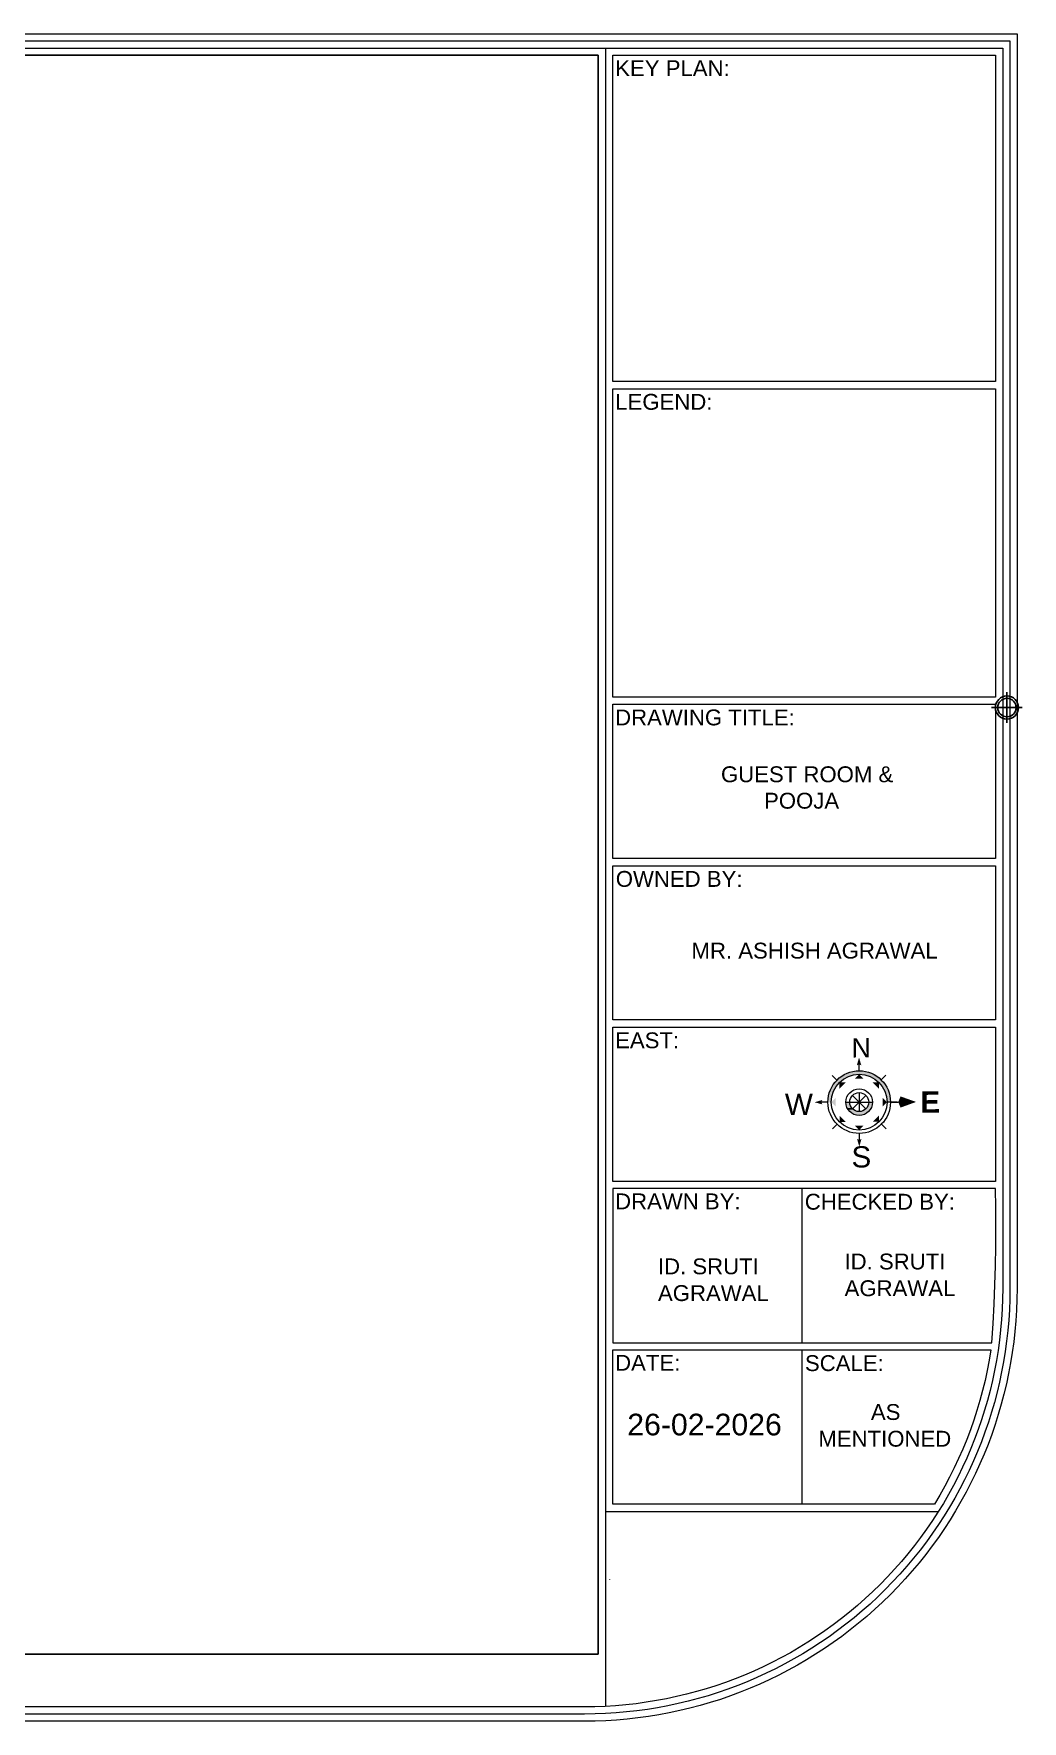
# Model space of a CAD drawing. Header units: inches. Extents: x 213 to 17763, y -4830 to 1802.
# Drawn here: x 13433.3 to 13633.7, y -2910.9 to -2569 of the extents above; entities that cross this region are included whole.
import ezdxf

# ---------------------------------------------------------------- set-up
doc = ezdxf.new("R2010")
doc.units = ezdxf.units.IN
doc.header["$MEASUREMENT"] = 0
for name, color, linetype in [('PDF2_0', 7, 'Continuous'), ('PDF2_MK. FURNITURE', 7, 'Continuous'), ('PDF2_MK. HATCH', 7, 'Continuous'), ('PDF2_Text', 1, 'Continuous')]:
    doc.layers.add(name, color=color, linetype=linetype)
doc.layers.add('PDF2_MK. KITCHEN ESSENTAILS', color=7, linetype='Continuous', true_color=0x767676)
doc.styles.add('PDF Arial', font='arial.ttf')

# ---------------------------------------------------------------- blocks, each defined once
blk = doc.blocks.new('34')
at = {"color": 152, "true_color": 0x2776bb}
for p, q in [((4475.6, 1798.91), (4475.6, 1805.12)), ((4478.71, 1802.02), (4472.5, 1802.02))]:
    blk.add_line(p, q, dxfattribs=at)
for radius in [2.34, 1.87]:
    blk.add_circle((4475.6, 1802.02), radius, dxfattribs=at)

msp = doc.modelspace()

# ---------------------------------------------------------------- hatches: boundary and pattern name
at = {"layer": 'PDF2_0', "lineweight": 5, "transparency": 33554559}
h = msp.add_hatch(color=256, dxfattribs=at)
h.paths.add_polyline_path([(13595.01, -2785.45), (13595.91, -2786.36), (13595.91, -2784.55)])
h.paths.add_polyline_path([(13601.18, -2779.12), (13600.63, -2779.11), (13600.13, -2779.12), (13600.07, -2779.13), (13599.57, -2779.19), (13599.53, -2779.2), (13599.03, -2779.31), (13598.99, -2779.33), (13598.5, -2779.47), (13598.47, -2779.48), (13597.99, -2779.69), (13597.95, -2779.7), (13597.77, -2779.79), (13597.73, -2779.81), (13597.73, -2779.83), (13597.47, -2779.96), (13597.38, -2780.01), (13597.11, -2780.18), (13597, -2780.25), (13596.82, -2780.4), (13596.56, -2780.59), (13596.5, -2780.64), (13596.19, -2780.95), (13596.15, -2780.97), (13595.87, -2781.27), (13595.79, -2781.37), (13595.58, -2781.64), (13595.44, -2781.81), (13595.3, -2782.04), (13595.15, -2782.29), (13595.05, -2782.48), (13594.9, -2782.77), (13594.84, -2782.93), (13594.69, -2783.29), (13594.65, -2783.41), (13594.52, -2783.81), (13594.51, -2783.91), (13594.41, -2784.36), (13594.4, -2784.42), (13594.34, -2784.91), (13594.34, -2784.93), (13594.31, -2785.45), (13595.01, -2785.45), (13595.03, -2784.93), (13595.03, -2784.91), (13595.09, -2784.42), (13595.12, -2784.36), (13595.21, -2783.91), (13595.25, -2783.81), (13595.38, -2783.41), (13595.43, -2783.29), (13595.59, -2782.93), (13595.68, -2782.77), (13595.85, -2782.48), (13595.98, -2782.29), (13596.14, -2782.04), (13596.32, -2781.81), (13596.47, -2781.64), (13596.83, -2781.27), (13597.2, -2780.97), (13597.24, -2780.95), (13597.66, -2780.64), (13597.76, -2780.59), (13598.12, -2780.4), (13598.43, -2780.25), (13598.6, -2780.18), (13599.09, -2780.01), (13599.32, -2779.96), (13599.6, -2779.9), (13600.11, -2779.83), (13600.17, -2779.81), (13600.63, -2779.79), (13601.16, -2779.81), (13601.67, -2779.89), (13601.9, -2779.95), (13602.18, -2780.01), (13602.67, -2780.17), (13602.83, -2780.24), (13603.16, -2780.37), (13603.5, -2780.57), (13603.61, -2780.63), (13604.03, -2780.92), (13604.06, -2780.95), (13604.44, -2781.26), (13604.53, -2781.35), (13604.81, -2781.63), (13604.95, -2781.79), (13605.14, -2782.03), (13605.3, -2782.25), (13605.43, -2782.46), (13605.6, -2782.75), (13605.69, -2782.91), (13605.85, -2783.26), (13605.91, -2783.38), (13606.04, -2783.78), (13606.18, -2784.32), (13606.19, -2784.38), (13606.26, -2784.87), (13606.26, -2784.91), (13606.29, -2785.42), (13606.29, -2785.43), (13606.98, -2785.42), (13606.96, -2784.91), (13606.96, -2784.87), (13606.9, -2784.38), (13606.88, -2784.32), (13606.79, -2783.88), (13606.76, -2783.78), (13606.64, -2783.38), (13606.59, -2783.26), (13606.46, -2782.91), (13606.38, -2782.75), (13606.24, -2782.46), (13606.13, -2782.25), (13605.98, -2782.03), (13605.82, -2781.79), (13605.7, -2781.63), (13605.5, -2781.35), (13605.41, -2781.26), (13605.12, -2780.95), (13605.09, -2780.92), (13604.78, -2780.63), (13604.7, -2780.57), (13604.46, -2780.37), (13604.26, -2780.24), (13604.17, -2780.17), (13603.9, -2780.01), (13603.8, -2779.95), (13603.69, -2779.89), (13603.56, -2779.81), (13603.52, -2779.79), (13603.34, -2779.7), (13603.31, -2779.69), (13602.83, -2779.48), (13602.8, -2779.47), (13602.3, -2779.33), (13602.27, -2779.31), (13601.75, -2779.2), (13601.73, -2779.19), (13601.21, -2779.13)])
for points in [[(13600.63, -2777.77), (13601.08, -2777.99), (13600.62, -2776.4), (13600.17, -2777.99)], [(13592.97, -2785.45), (13593.19, -2785), (13591.62, -2785.47), (13593.2, -2785.9)], [(13603.35, -2785.43), (13602.56, -2785.43), (13602.53, -2785.73), (13602.52, -2785.78), (13602.47, -2786.03), (13602.42, -2786.14), (13602.35, -2786.31), (13602.25, -2786.46), (13602.21, -2786.56), (13602.01, -2786.78), (13602.01, -2786.79), (13601.78, -2786.99), (13601.62, -2787.09), (13601.52, -2787.15), (13601.24, -2787.26), (13600.95, -2787.33), (13600.71, -2787.35), (13600.65, -2787.35), (13600.35, -2787.33), (13600.06, -2787.26), (13599.78, -2787.15), (13599.7, -2787.1), (13599.53, -2786.99), (13599.29, -2786.79), (13599.1, -2786.56), (13599.05, -2786.48), (13598.94, -2786.31), (13598.87, -2786.15), (13598.83, -2786.04), (13598.76, -2785.75), (13598.73, -2785.44), (13597.94, -2785.44), (13597.95, -2785.75), (13597.97, -2785.79), (13598.01, -2786.04), (13598.03, -2786.15), (13598.09, -2786.31), (13598.15, -2786.48), (13598.19, -2786.56), (13598.31, -2786.79), (13598.43, -2786.99), (13598.5, -2787.1), (13598.55, -2787.15), (13598.65, -2787.26), (13598.71, -2787.33), (13598.73, -2787.35), (13598.99, -2787.59), (13599, -2787.59), (13599.29, -2787.78), (13599.29, -2787.79), (13599.61, -2787.94), (13599.62, -2787.94), (13599.94, -2788.05), (13599.95, -2788.06), (13600.29, -2788.12), (13600.31, -2788.12), (13600.66, -2788.15), (13600.99, -2788.12), (13601.01, -2788.12), (13601.34, -2788.06), (13601.35, -2788.05), (13601.67, -2787.94), (13601.69, -2787.94), (13602, -2787.79), (13602.01, -2787.78), (13602.29, -2787.59), (13602.3, -2787.59), (13602.56, -2787.35), (13602.57, -2787.35), (13602.58, -2787.33), (13602.64, -2787.26), (13602.75, -2787.15), (13602.8, -2787.09), (13602.86, -2786.99), (13603, -2786.79), (13603, -2786.78), (13603.16, -2786.46), (13603.2, -2786.31), (13603.27, -2786.14), (13603.29, -2786.03), (13603.34, -2785.78), (13603.34, -2785.73)], [(13612.18, -2785.4), (13609.02, -2784.28), (13608.57, -2785.42), (13609.02, -2786.55)], [(13600.67, -2793.12), (13600.22, -2792.89), (13600.67, -2794.47), (13601.12, -2792.89)]]:
    msp.add_hatch(color=256, dxfattribs=at).paths.add_polyline_path(points)

# ---------------------------------------------------------------- linework, layer by layer
at = {"layer": 'PDF2_0', "lineweight": 5}
for points in [[(13544.98, -2910.86), (13150.5, -2910.86), (13150.5, -2569), (13632.64, -2569), (13632.64, -2823.21, -0.414214)], [(13615.89, -2866.88), (13550.68, -2866.88), (13550.68, -2835.65), (13627.33, -2835.65, -0.100864)]]:
    msp.add_lwpolyline(points, format="xyb", close=True, dxfattribs=at)
for points in [[(13544.98, -2909.41), (13151.95, -2909.41), (13151.95, -2570.45), (13631.19, -2570.45), (13631.19, -2823.21, -0.414214), (13544.98, -2909.41)], [(13544.98, -2907.95), (13153.41, -2907.95), (13153.41, -2571.91), (13629.73, -2571.91), (13629.73, -2823.21, -0.414214), (13544.98, -2907.95)]]:
    msp.add_lwpolyline(points, format="xyb", dxfattribs=at)
for points in [[(13154.87, -2573.37), (13547.76, -2573.37), (13547.76, -2897.29), (13154.87, -2897.29)], [(13550.68, -2573.37), (13628.26, -2573.37), (13628.26, -2639.45), (13550.68, -2639.45)], [(13550.68, -2640.92), (13628.26, -2640.92), (13628.26, -2703.39), (13550.68, -2703.39)], [(13550.68, -2704.85), (13628.26, -2704.85), (13628.26, -2736.09), (13550.68, -2736.09)], [(13550.68, -2737.55), (13628.26, -2737.55), (13628.26, -2768.79), (13550.68, -2768.79)], [(13550.68, -2770.25), (13628.26, -2770.25), (13628.26, -2801.49), (13550.68, -2801.49)], [(13628.26, -2802.95), (13550.68, -2802.95), (13550.68, -2834.19), (13627.53, -2834.19), (13627.79, -2830.29), (13627.98, -2826.39), (13628.14, -2822.48), (13628.26, -2818.58), (13628.33, -2814.67), (13628.35, -2810.76), (13628.33, -2806.86)]]:
    msp.add_lwpolyline(points, close=True, dxfattribs=at)
for points in [[(13600.63, -2779.11), (13600.63, -2777.77)], [(13596.15, -2780.97), (13595.2, -2780.02)], [(13605.12, -2780.95), (13606.07, -2780)], [(13594.31, -2785.45), (13592.97, -2785.45)], [(13597.94, -2785.44), (13598.73, -2785.44), (13602.56, -2785.43), (13603.35, -2785.43)], [(13602, -2784.08), (13599.29, -2786.79)], [(13602.01, -2786.79), (13599.29, -2784.09)], [(13600.65, -2783.52), (13600.65, -2787.35)], [(13606.98, -2785.42), (13606.29, -2785.43)], [(13608.32, -2785.42), (13606.98, -2785.42), (13608.57, -2785.42)], [(13599.29, -2786.79), (13598.31, -2786.79), (13599.29, -2786.79)], [(13596.18, -2789.92), (13595.24, -2790.88)], [(13600.66, -2791.78), (13600.67, -2793.12)], [(13605.14, -2789.91), (13606.09, -2790.85)], [(13589, -2802.95), (13589, -2834.19)], [(13589, -2835.65), (13589, -2866.88)], [(13549.22, -2868.35), (13616.7, -2868.35)]]:
    msp.add_lwpolyline(points, dxfattribs=at)
for centre, radius in [((13600.65, -2785.44), 6.34), ((13600.65, -2785.44), 5.65), ((13600.64, -2785.44), 2.71), ((13600.65, -2785.44), 1.92)]:
    msp.add_circle(centre, radius, dxfattribs=at)
for start, end in [(0, 1.759553279988484e-06), (269.9999982404467, 270)]:
    msp.add_arc((13544.98, -2823.2), 87.66, start, end, dxfattribs=at)
at = {"layer": 'PDF2_0', "lineweight": 5, "transparency": 33554559}
for points in [[(13596.65, -2781.46), (13596.65, -2782.74), (13597.93, -2781.46)], [(13600.63, -2779.79), (13599.73, -2780.7), (13601.54, -2780.69)], [(13604.63, -2781.43), (13603.35, -2781.45), (13604.63, -2782.71)], [(13606.29, -2785.43), (13605.39, -2784.53), (13605.39, -2786.33)], [(13596.66, -2789.44), (13597.94, -2789.44), (13596.66, -2788.16)], [(13604.65, -2789.41), (13604.64, -2788.15), (13603.38, -2789.43)], [(13600.66, -2791.08), (13601.56, -2790.18), (13599.76, -2790.18)]]:
    msp.add_solid(points, dxfattribs=at)
at = {"layer": 'PDF2_MK. FURNITURE', "lineweight": 5}
msp.add_lwpolyline([(13550.05, -2882.17), (13550.05, -2882.21)], dxfattribs=at)
at = {"layer": 'PDF2_MK. HATCH', "lineweight": 5}
msp.add_lwpolyline([(13549.22, -2571.91), (13549.22, -2907.84)], dxfattribs=at)
at = {"layer": 'PDF2_MK. KITCHEN ESSENTAILS', "lineweight": 5}
msp.add_lwpolyline([(13154.87, -2897.29), (13547.76, -2897.29), (13547.76, -2573.37), (13154.87, -2573.37)], close=True, dxfattribs=at)

# ---------------------------------------------------------------- block references
at = {"lineweight": 5}
msp.add_blockref('34', (9155, -4507.52), dxfattribs=at)

# ---------------------------------------------------------------- texts
at = {"layer": 'PDF2_Text', "color": 7, "lineweight": 5, "attachment_point": 7, "style": 'PDF Arial'}
for s, insert, char_height in [('KEY PLAN:', (13551.2, -2577.58), 3.214), ('LEGEND:', (13551.2, -2645.22), 3.214), ('DRAWING TITLE:', (13551.17, -2709.16), 3.2143), ('GUEST ROOM &\\P       POOJA', (13572.63, -2726.03), 3.2143), ('OWNED BY:', (13551.31, -2741.87), 3.214), ('MR. ASHISH AGRAWAL', (13566.66, -2756.4), 3.2143), ('EAST:', (13551.18, -2774.57), 3.214), ('DRAWN BY:', (13551.17, -2807.15), 3.214), ('CHECKED BY:', (13589.62, -2807.27), 3.2143), ('ID. SRUTI', (13597.67, -2819.38), 3.214), ('ID. SRUTI', (13559.85, -2820.36), 3.214), ('AGRAWAL', (13559.86, -2825.78), 3.214), ('AGRAWAL', (13597.69, -2824.79), 3.214), ('DATE:', (13551.17, -2839.85), 3.214), ('SCALE:', (13589.65, -2839.97), 3.214), ('AS', (13603.02, -2849.87), 3.214), ('26-02-2026', (13553.64, -2853.01), 4.383), ('MENTIONED', (13592.37, -2855.28), 3.214)]:
    msp.add_mtext(s, dxfattribs=dict(at, insert=insert, char_height=char_height))
for s, insert, char_height, rotation in [('N', (13599.09, -2776.4), 3.91, 0.1759), ('W', (13585.6, -2788.04), 4.3, 0.1209), ('{\\fArial|b1|i0|c0|p34;\\C240;\\c2367469;E}', (13613.05, -2787.57), 4.3001, 0.1759), ('S', (13599.09, -2798.74), 4.3, 0.1759)]:
    msp.add_mtext(s, dxfattribs=dict(at, insert=insert, char_height=char_height, rotation=rotation))

doc.saveas('drawing.dxf')
